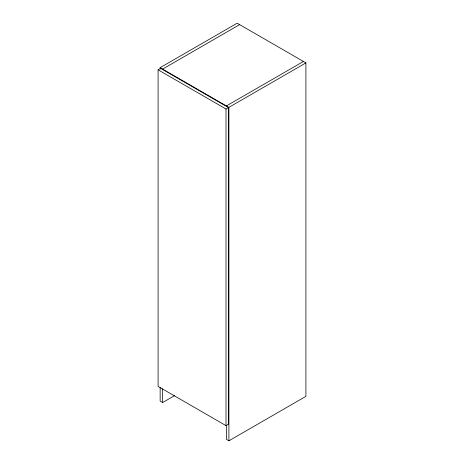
<?xml version="1.0" encoding="UTF-8"?>
<svg xmlns="http://www.w3.org/2000/svg" width="464" height="464" viewBox="0 0 464 464"><rect width="100%" height="100%" fill="white"/><g stroke="black" fill="none" stroke-linecap="round" stroke-linejoin="round"><path stroke-width="0.7" d="M160.15 69.107L160.15 67.657L237.156 23.2L305.909 62.895L305.909 396.343L228.909 440.8L226.432 439.373L226.432 425.598M158.091 69.803L160.561 68.376L228.491 107.59L228.491 424.206L226.02 425.639L158.091 386.419L158.091 69.803L226.02 109.023L228.491 107.59M162.626 69.09L239.633 24.627M226.432 105.925L303.439 61.468M160.15 67.657L228.909 107.352L305.909 62.895M160.15 387.33L160.15 401.105L162.626 402.532L174.522 395.664M228.909 107.352L228.909 440.8M226.02 109.023L226.02 425.639M162.626 388.762L162.626 402.532"/></g></svg>
